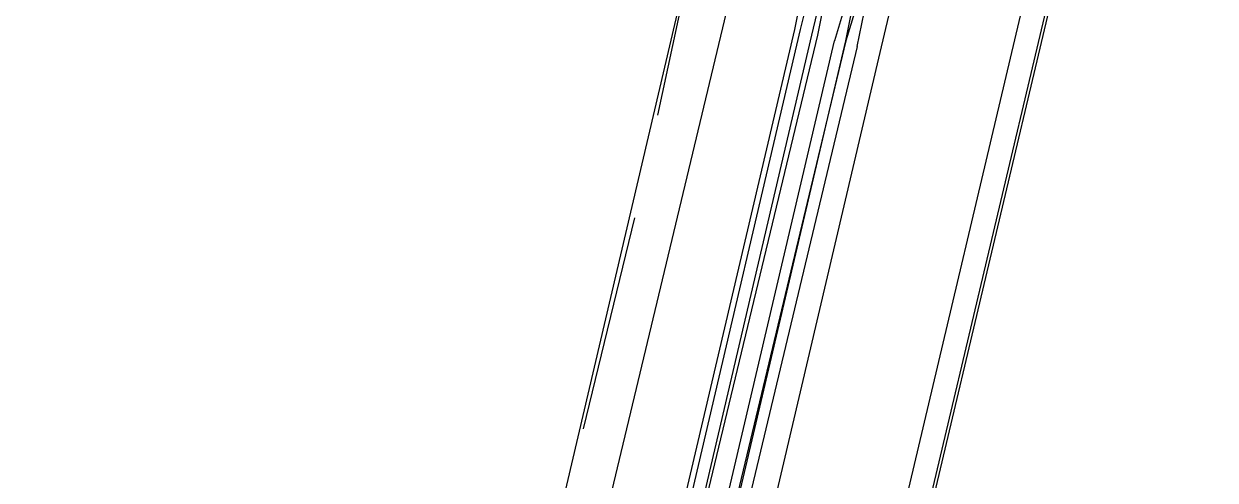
# Model space of a CAD drawing. Header units: feet. Extents: x -84 to 198, y -22 to 181.
# Drawn here: x 113.867 to 116.649, y 66.404 to 67.471 of the extents above; entities that cross this region are included whole.
import ezdxf

# ---------------------------------------------------------------- set-up
doc = ezdxf.new("R2010")
doc.units = ezdxf.units.FT
doc.layers.add('A-LINEA', color=7, linetype='CONTINUOUS')

msp = doc.modelspace()

# ---------------------------------------------------------------- linework, layer by layer
at = {"layer": 'A-LINEA'}
for p, q in [((121.8, 90.9511), (114.5867, 60.4578)), ((113.8667, 60.9778), (115.4933, 67.9244)), ((115.8667, 67.4044), (115.96, 67.8044)), ((114.6133, 60.8044), (116.2533, 67.7378)), ((115.4533, 67.7511), (115.3467, 67.2578)), ((115.7467, 67.6178), (115.7067, 67.4444)), ((115.68, 67.5244), (115.6667, 67.4578)), ((115.6933, 67.5111), (115.68, 67.4578)), ((115.5067, 67.4978), (114.8, 64.5378)), ((115.6667, 67.4578), (114.9733, 64.4978)), ((115.68, 67.4578), (114.9867, 64.4978)), ((115.7067, 67.4444), (115.0133, 64.4844)), ((115.72, 67.4444), (115.0133, 64.4978)), ((115.1733, 64.4444), (115.8667, 67.4044)), ((115.2933, 67.0178), (115.1733, 66.5244))]:
    msp.add_line(p, q, dxfattribs=at)
for points in [[(118.2, 75.6978), (115.0667, 62.4578), (114.5867, 60.4578), (117.1867, 59.8444), (117, 59.0311), (123.76, 57.4311), (119.2267, 38.2978), (126.2667, 36.6311)], [(115.8133, 67.4178), (115.84, 67.5511), (115.84, 67.5644), (115.8267, 67.5644), (115.7867, 67.4311), (115.8133, 67.5644), (115.8, 67.5644), (115.76, 67.4311)], [(115.7467, 67.5111), (115.7467, 67.5111), (115.7333, 67.5111), (115.72, 67.4444)], [(115.8133, 67.4178), (115.0933, 64.4044), (115.08, 64.4044), (115.08, 64.4178), (115.7867, 67.4311), (115.0667, 64.4178), (115.0667, 64.4044), (115.0533, 64.4178), (115.76, 67.4311)]]:
    msp.add_lwpolyline(points, dxfattribs=at)

doc.saveas('drawing.dxf')
